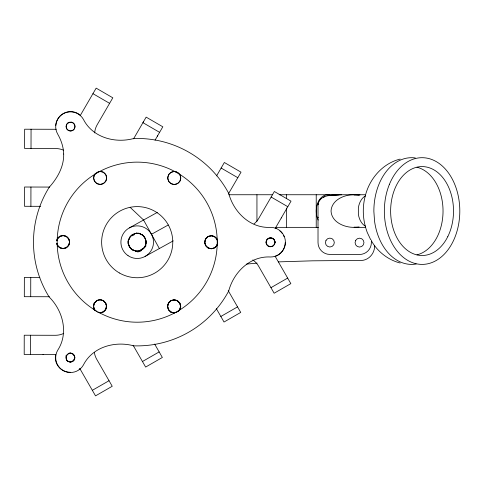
<?xml version="1.0" encoding="UTF-8"?>
<svg xmlns="http://www.w3.org/2000/svg" width="484" height="484" viewBox="0 0 484 484"><rect width="100%" height="100%" fill="white"/><g stroke="black" fill="none" stroke-linecap="round" stroke-linejoin="round"><path stroke-width="0.73" d="M371.373 240.028L371.373 242.623A11.858 11.858 0 0 1 359.515 254.481L329.87 254.421A11.858 11.858 0 0 1 318.018 242.563L318.018 204.768C318.896 194.895 331.855 194.967 339.284 194.743L333.167 195.33M30.601 354.506L30.643 335.237M30.716 296.704L30.758 277.435M30.903 206.299L30.94 187.03M31.018 148.497L31.061 129.228M374.664 245.455C374.912 253.719 368.052 261.312 359.515 260.41L312.392 260.822L278.348 261.886M146.059 243.004C145.757 246.967 142.484 250.422 138.551 250.96A2.577 0.738 -5.2 0 1 137.48 251.057L137.202 251.063A3.085 0.907 -5.4 0 1 136.978 251.063L134.437 250.621M365.547 194.919C362.546 205.391 362.546 216.699 365.547 227.177M145.751 244.62L146.089 241.806L145.49 238.951M128.575 240.022L129.851 237.166A2.559 0.738 -52.7 0 1 130.353 236.501L132.604 234.565M56.93 240.869L57.451 238.908L59.841 236.525L63.101 235.647L66.362 236.525L68.746 238.908L69.623 242.169L68.746 245.43L66.362 247.82L63.101 248.691L59.841 247.82L57.451 245.43L56.93 243.476M66.066 357.688L66.659 355.462L68.286 353.834L70.513 353.241L72.733 353.834L74.361 355.462L74.953 357.688L74.361 359.908L72.733 361.536L70.513 362.135L68.286 361.536L66.659 359.908L66.066 357.688L66.659 359.908M217.479 243.476L216.953 245.43L214.569 247.82L211.308 248.691L208.047 247.82L205.658 245.43L204.786 242.169L205.658 238.908L208.047 236.525L211.308 235.647L214.569 236.525L216.953 238.908L217.479 240.869M275.033 242.169L274.44 244.396L272.813 246.023L270.592 246.616L268.366 246.023L266.738 244.396L266.146 242.169L266.738 239.949L268.366 238.322L270.592 237.723L272.813 238.322L274.44 239.949L275.033 242.169L274.44 239.949M56.93 240.705L57.457 238.745L59.853 236.367L63.114 235.496L66.375 236.38L68.752 238.769L69.448 241.383M69.448 242.684L68.74 245.291L66.35 247.675L63.089 248.54L59.828 247.663L57.445 245.267L56.924 243.313M66.126 356.43L67.246 354.506M93.678 305.604L94.38 302.996L96.77 300.618L99.383 299.923M167.779 305.755L168.486 303.147L170.876 300.77L174.137 299.899L177.398 300.782L179.782 303.172L180.647 306.433L179.939 309.04M217.473 243.64L216.947 245.594L214.557 247.977M274.434 244.674L275.033 242.454L274.446 240.227L272.819 238.594L270.598 237.995L268.372 238.588L266.744 240.209L266.146 242.436L266.732 244.656M365.862 193.757C370.581 177.483 383.419 163.156 400.195 159.079M128.871 239.066L128.496 240.373A8.881 8.869 -69.4 0 0 128.308 242.169L128.314 242.484A8.887 8.881 85.9 0 0 132.217 249.538M133.542 138.872L143.621 121.496M157.373 136.179L157.681 135.647M155.055 140.178L162.818 126.802L146.15 117.134L142.937 122.676L159.605 132.344M216.59 175.873L224.352 162.497L241.02 172.165L228.672 193.449M281.277 217.963L281.585 217.431M318.254 204.363L318.018 204.75L318.768 201.35L321.019 198.658M129.549 237.644L132.265 234.776L135.877 233.379M79.134 369.238L79.793 368.493L95.523 395.864L112.234 386.268L96.721 359.279A19.269 19.269 0 0 1 94.374 352.515M143.948 247.965L143.119 248.812M68.286 122.803L66.659 124.43L66.066 126.657L66.659 128.877L68.286 130.505L70.513 131.103L72.733 130.505L74.361 128.877L74.953 126.657L74.361 124.43L72.733 122.803L70.513 122.21L68.286 122.803L70.513 122.21M96.891 172.346L94.501 174.736L93.63 177.997L94.501 181.258L96.891 183.642L100.152 184.519L103.413 183.642L105.796 181.258L106.674 177.997L105.796 174.736L103.413 172.346L100.152 171.475L97.544 172.171M177.991 311.514L179.903 309.609L180.774 306.348L179.903 303.087L177.513 300.697L174.252 299.826L170.997 300.697L168.607 303.087L167.736 306.348L168.607 309.609L170.997 311.992L174.252 312.87L175.559 312.519M103.267 311.926L105.663 309.542L106.54 306.281L105.851 303.674M177.852 311.599L179.764 309.693M92.335 390.316L109.039 380.714M142.453 361.518L159.157 351.916M220.837 316.476L237.541 306.874M270.955 287.671L287.659 278.076M129.313 227.903L157.336 212.397M151.468 234.28L168.226 225.006M145.097 256.435L146.095 255.879M146.688 255.552L173.23 240.869M141.292 250.071L140.662 250.361M323.342 197.248L324.758 196.661M134.715 233.633L137.946 233.312M68.286 353.834L70.513 353.241M213.904 248.147L211.296 248.843L208.689 248.141M271.693 246.592L272.807 246.296M102.62 312.101L100.007 312.791L98.052 312.265M176.721 312.247L174.113 312.942L170.852 312.065L168.468 309.669L167.779 307.062M68.062 353.695L70.283 353.102L72.509 353.707L74.131 355.335L74.724 357.561L74.119 359.781L72.491 361.409L70.265 361.996L68.044 361.397L66.423 359.769L66.126 358.656M328.085 195.724L334.329 194.901L341.541 194.822M246.61 264.07L257.107 263.145M136.488 233.306L139.598 233.609L142.532 235.055M354.082 194.743C344.318 194.562 331.601 199.91 331.044 211.048C331.601 222.186 344.33 227.541 354.1 227.353L365.783 227.353M228.787 194.743L272.504 194.743M279.177 194.743L365.783 194.743M275.414 227.353L318.442 227.353M56.229 129.282L24.66 129.216L24.617 148.485L55.745 148.546A19.269 19.269 0 0 1 63.446 150.173M49.67 187.072L24.539 187.018L24.502 206.287L40.716 206.317M39.821 277.459L24.357 277.423L24.315 296.692L49.447 296.74M42.997 354.53L43.614 354.53M354.143 194.743L359.999 194.937M276.152 228.672L275.172 228.478L291.017 201.169L274.349 191.501L258.734 218.423A19.269 19.269 0 0 1 254.052 223.844M135.369 250.869L134.189 250.537A8.875 8.851 35.6 0 1 132.229 249.526M176.866 172.171L174.252 171.475L170.997 172.346L168.607 174.736L167.736 177.997L168.607 181.258L170.997 183.642L174.252 184.519L177.513 183.642L179.903 181.258L180.774 177.997L179.903 174.736L177.991 172.824M98.845 312.519L100.152 312.87L103.413 311.992L105.796 309.609L106.674 306.348L105.796 303.087L103.413 300.697L100.152 299.826L96.891 300.697L94.501 303.087L93.63 306.348L94.501 309.609L96.413 311.514M268.36 246.289L269.467 246.586M139.404 233.554L143.01 235.436L145.406 238.727M100.684 299.929L103.292 300.631L105.675 303.02M400.195 263.018C388.295 260.029 377.937 251.946 371.73 241.419M92.94 93.672L109.608 103.34M221.14 168.039L237.807 177.701M271.137 197.036L287.805 206.704M142.713 235.194L143.234 235.635M131.273 248.8L130.492 248.002M130.117 207.315L143.573 220.014L159.363 248.54M208.035 247.959L205.652 245.569L204.786 242.309L205.664 239.048L208.059 236.67L211.32 235.799L214.581 236.682L216.959 239.072L217.479 241.032M95.318 310.474L94.368 309.518L93.672 306.91M318.018 217.346L318.254 217.733M228.212 290.636L240.729 312.422L224.025 322.023L216.324 308.617M154.644 344.057L162.346 357.47L145.642 367.066L133.118 345.28M370.677 239.707L367.199 232.344L365.862 228.333M128.696 244.759L128.508 244.039M316.227 194.749L316.227 227.347M286.582 194.743L286.582 198.392M286.582 208.078L286.582 227.353M256.943 194.743L256.943 221.321M318.169 220.105A16.305 11.525 -90 0 1 318.248 201.822A16.305 11.525 -90 0 1 330.282 195.143M354.149 194.943A28.411 28.411 0 0 1 359.122 195.197M359.104 226.899A28.411 28.411 0 0 1 354.113 227.147M365.656 195.766A16.305 11.531 -90 0 0 358.354 207.963L358.354 214.128A16.305 11.531 90 0 0 365.656 226.331M415.29 157.947A53.355 37.728 90 0 0 373.866 211.375L374.543 221.134A53.355 37.728 -90 0 0 411.594 264.397A53.355 37.728 90 0 0 416.21 264.004M416.966 167.24A44.461 31.442 90 0 1 443.035 211.048A44.461 31.442 90 0 1 416.966 254.856M68.994 353.169A4.447 4.447 0 0 1 74.252 355.776A4.447 4.447 0 0 1 72.346 361.324A4.447 4.447 0 0 1 66.598 360.156M65.848 356.303A4.447 4.447 0 0 1 66.29 355.232M70.343 372.281A14.822 14.822 0 0 1 55.448 355.498L55.769 354.554L24.2 354.494L24.236 335.224L55.364 335.291A19.269 19.269 0 0 0 63.731 333.397M96.637 300.528A6.522 6.522 0 0 1 106.371 305.519A6.522 6.522 0 0 1 97.847 312.38M95.021 310.534A6.522 6.522 0 0 1 93.503 307.522M93.509 304.823A6.522 6.522 0 0 1 94.241 302.911M285.276 242.387A14.822 14.822 0 0 1 276.098 256.06L275.118 256.254L290.848 283.624L274.144 293.225L258.637 266.236A19.269 19.269 0 0 0 252.811 259.938M279.891 230.928A14.822 14.822 0 0 1 282.372 233.542M283.545 235.406A14.822 14.822 0 0 1 284.156 236.712M71.184 122.022A4.447 4.447 0 0 1 74.457 128.659A4.447 4.447 0 0 1 67.076 129.137A4.447 4.447 0 0 1 69.466 122.137M56.586 240.572A6.522 6.522 0 0 1 66.617 236.531A6.522 6.522 0 0 1 66.598 247.348A6.522 6.522 0 0 1 56.58 243.27M94.658 132.918A19.269 19.269 0 0 1 97.199 124.727L112.814 97.804L96.153 88.136L80.308 115.446L79.654 114.69A14.822 14.822 0 0 0 55.823 125.435M98.137 171.626A6.522 6.522 0 0 1 106.662 178.064A6.522 6.522 0 0 1 97.695 183.878A6.522 6.522 0 0 1 95.3 173.466M129.222 239.205A7.605 6.056 -70.2 0 1 129.857 237.862M136.99 251.384A7.605 6.77 15.3 0 1 135.308 251.196M141.147 250.76A6.849 5.034 10.2 0 1 137.383 251.91M145.073 246.58A15.978 11.108 56.7 0 1 144.383 247.572M145.872 240.451A7.599 3.461 68.2 0 1 145.98 242.926M143.228 235.793A5.79 3.225 63 0 1 145.678 240.421M137.752 233.125A18.822 5.082 37.9 0 1 139.15 233.288M136.294 232.925A23.081 6.873 -40.9 0 1 136.863 232.913M132.428 235.811A17.164 7.526 -60.3 0 1 134.443 234.649M128.193 241.135A8.186 5.82 71.7 0 1 128.429 239.925M127.988 243.682A7.175 5.505 67.5 0 1 127.97 241.038M130.42 248.068A8.409 8.059 59.3 0 1 128.593 244.789M133.288 250.403A7.072 5.294 50.8 0 1 131.122 249.036M134.431 250.44A8.18 5.487 47.2 0 1 133.342 249.974M142.617 248.661A17.351 7.774 5.1 0 1 140.644 249.811M144.704 247.445A22.276 6.359 -18.8 0 1 144.407 247.868M146.017 245.672A18.471 5.167 82.5 0 1 145.248 246.943M63.682 154.033C64.009 166.641 57.378 178.227 49.168 187.332A103.715 103.715 0 0 0 49.168 297.007C62.95 310.649 68.897 333.246 57.675 350.277A14.822 14.822 0 0 0 63.101 370.52A14.822 14.822 0 0 0 83.345 365.099C92.48 346.865 115.023 340.718 133.729 345.83A103.715 103.715 0 0 0 228.708 290.993C233.633 272.238 250.228 255.788 270.592 256.992A14.822 14.822 0 0 0 285.409 242.169A14.822 14.822 0 0 0 270.592 227.353C250.228 228.551 233.633 212.107 228.708 193.346A103.715 103.715 0 0 0 133.729 138.509C115.023 143.627 92.48 137.48 83.345 119.245A14.822 14.822 0 0 0 63.101 113.819A14.822 14.822 0 0 0 57.675 134.062C61.172 140.142 63.495 146.985 63.682 154.033M326.028 240.33L325.423 242.551L326.016 244.777L327.644 246.41L329.864 247.009L332.091 246.417L333.718 244.795L334.317 242.569L333.73 240.348L332.103 238.715L329.882 238.116L327.656 238.709L326.028 240.33M355.667 240.391L355.068 242.611L355.661 244.837L357.283 246.471L359.503 247.07L361.729 246.477L363.357 244.856L363.962 242.629L363.369 240.409L361.748 238.775L359.521 238.176L357.301 238.769L355.667 240.391M389.402 184.368A53.355 37.728 90 0 0 422.072 264.403A53.355 37.728 90 0 0 454.748 184.368A53.355 37.728 90 0 0 389.402 184.368M447.779 236.646A44.461 31.442 -90 0 0 424.898 166.762A44.461 31.442 -90 0 0 393.54 229.731A44.461 31.442 -90 0 0 447.779 236.646M170.979 183.624A6.522 6.522 0 0 0 180.768 177.997A6.522 6.522 0 0 0 170.997 172.328A6.522 6.522 0 0 0 170.979 183.624M119.421 272.976A35.568 35.568 0 0 0 172.77 242.169A35.568 35.568 0 0 0 119.421 211.369A35.568 35.568 0 0 0 119.421 272.976M170.713 311.974A6.522 6.522 0 0 0 180.508 306.348A6.522 6.522 0 0 0 170.737 300.679A6.522 6.522 0 0 0 170.713 311.974M207.34 247.512A6.522 6.522 0 0 0 217.655 242.914A6.522 6.522 0 0 0 208.513 236.277A6.522 6.522 0 0 0 207.34 247.512M268.221 246.199A4.447 4.447 0 0 0 274.9 242.363A4.447 4.447 0 0 0 268.239 238.497A4.447 4.447 0 0 0 268.221 246.199M93.406 309.155A80.029 80.029 0 0 0 217.11 246.604A80.029 80.029 0 0 0 101.089 170.749A80.029 80.029 0 0 0 93.406 309.155M132.41 249.659A8.893 8.893 0 0 0 146.083 242.581A8.893 8.893 0 0 0 133.118 234.274A8.893 8.893 0 0 0 132.41 249.659M128.036 255.649A16.305 16.305 0 0 0 153.464 243.367A16.305 16.305 0 0 0 130.111 227.492A16.305 16.305 0 0 0 128.036 255.649"/></g></svg>
